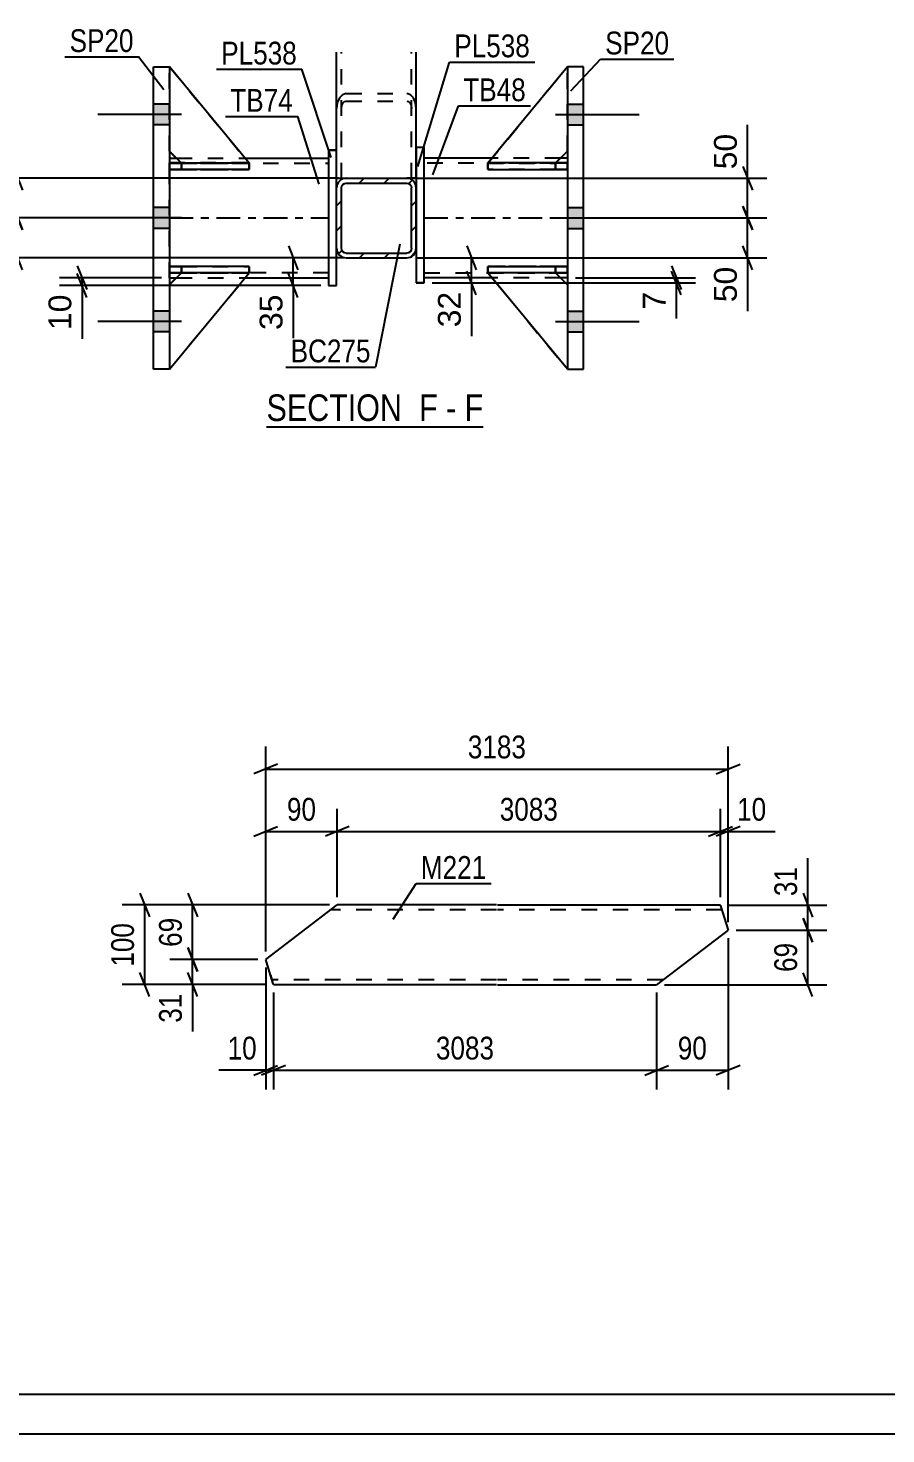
# Model space of a CAD drawing. Header units: millimetres. Extents: x 0 to 841, y 0 to 594.
# Drawn here: x 215.5 to 323.2, y 0 to 176.6 of the extents above; entities that cross this region are included whole.
import ezdxf

# ---------------------------------------------------------------- set-up
doc = ezdxf.new("R2010")
doc.units = ezdxf.units.MM
doc.linetypes.add('DXK_LINE_DOT2', pattern=[3.9198, 1.9599, -1.9599])
doc.linetypes.add('DXK_LINE_DOT3', pattern=[5.9187, 2.979, -0.9799, 0.9799, -0.9799])
doc.styles.add('Arial', font='ARIAL.TTF', dxfattribs={"height": 0.2})
doc.styles.add('Arial Narrow', font='ARIALN.TTF', dxfattribs={"height": 0.2})

# ---------------------------------------------------------------- blocks, each defined once
blk = doc.blocks.new('Unknown-318895815-1115')
at = {"color": 5, "linetype": 'Continuous'}
for p, q in [((5, 5), (836, 5)), ((0, 0), (841, 0))]:
    blk.add_line(p, q, dxfattribs=at)
blk = doc.blocks.new('Unknown-318895815-15 - 5476')
at = {"color": 6, "linetype": 'Continuous'}
blk.add_line((245.41, 126.49), (272.63, 126.49), dxfattribs=at)
at = {"color": 0, "linetype": 'Continuous'}
for points in [[(263.52, 127.24), (263.52, 130.74), (245.41, 130.74), (245.41, 127.24)], [(266.91, 127.24), (266.91, 130.74), (264.57, 130.74), (264.57, 127.24)], [(269.24, 127.24), (269.24, 130.74), (267.96, 130.74), (267.96, 127.24)], [(272.63, 127.24), (272.63, 130.74), (270.29, 130.74), (270.29, 127.24)]]:
    blk.add_wipeout(points, dxfattribs=at)
at = {"color": 7, "linetype": 'Continuous', "style": 'Arial Narrow'}
for s, p in [('SECTION ', (245.41, 127.24)), ('F', (264.57, 127.24)), ('F', (270.29, 127.24)), ('-', (267.96, 127.24))]:
    blk.add_text(s, height=3.34, dxfattribs=at).set_placement(p)
blk = doc.blocks.new('Part-318895815-5508 - 5476')
at = {"color": 7, "linetype": 'DXK_LINE_DOT2'}
for p, q in [((233.21, 159.65), (234.71, 159.65)), ((242.98, 159.65), (233.21, 159.65)), ((233.21, 159.65), (233.21, 159.65)), ((233.21, 159.65), (233.21, 158.85)), ((233.21, 159.65), (233.21, 158.85)), ((234.71, 159.65), (243.21, 159.65)), ((234.71, 159.65), (234.71, 158.85)), ((243.21, 159.65), (243.21, 158.85)), ((234.71, 158.85), (233.21, 158.85)), ((233.21, 158.85), (243.21, 158.85)), ((233.21, 158.85), (233.21, 158.85)), ((243.21, 158.85), (234.71, 158.85))]:
    blk.add_line(p, q, dxfattribs=at)
blk = doc.blocks.new('Part-318895815-5548 - 5476')
at = {"color": 2, "linetype": 'Continuous'}
for p, q in [((233.21, 158.85), (233.21, 159.65)), ((233.21, 159.65), (241.96, 159.65)), ((243.21, 159.65), (243.2, 159.65)), ((243.21, 158.85), (243.21, 159.65)), ((243.21, 158.85), (233.21, 158.85)), ((233.21, 158.85), (233.21, 158.85))]:
    blk.add_line(p, q, dxfattribs=at)
at = {"color": 7, "linetype": 'DXK_LINE_DOT2'}
for p, q in [((234.71, 159.65), (233.21, 159.65)), ((234.71, 158.85), (234.71, 159.65)), ((234.71, 159.65), (243.2, 159.65)), ((233.21, 158.85), (234.71, 158.85)), ((234.71, 158.85), (243.21, 158.85))]:
    blk.add_line(p, q, dxfattribs=at)
blk = doc.blocks.new('Part-318895815-5571 - 5476')
at = {"color": 2, "linetype": 'Continuous'}
for p, q in [((254.21, 161.25), (253.21, 161.25)), ((253.21, 161.25), (253.21, 144.25)), ((254.21, 156.53), (254.21, 161.25)), ((254.21, 144.25), (254.21, 148.94)), ((253.21, 144.25), (254.21, 144.25))]:
    blk.add_line(p, q, dxfattribs=at)
at = {"color": 7, "linetype": 'DXK_LINE_DOT2'}
for p, q in [((253.21, 161.25), (254.21, 161.25)), ((254.21, 148.94), (254.21, 156.53)), ((253.21, 144.25), (254.21, 144.25))]:
    blk.add_line(p, q, dxfattribs=at)
blk = doc.blocks.new('Part-318895815-5507 - 5476')
at = {"color": 2, "linetype": 'Continuous'}
for p, q in [((233.21, 145.85), (233.21, 146.65)), ((243.21, 146.65), (233.21, 146.65)), ((243.21, 145.85), (243.21, 146.65)), ((243.21, 145.85), (233.21, 145.85)), ((233.21, 145.85), (233.21, 145.85))]:
    blk.add_line(p, q, dxfattribs=at)
at = {"color": 7, "linetype": 'DXK_LINE_DOT2'}
for p, q in [((234.71, 146.65), (233.21, 146.65)), ((234.71, 145.85), (234.71, 146.65)), ((243.21, 146.65), (234.71, 146.65)), ((233.21, 145.85), (234.71, 145.85)), ((234.71, 145.85), (243.21, 145.85))]:
    blk.add_line(p, q, dxfattribs=at)
blk = doc.blocks.new('Part-318895815-5509 - 5476')
at = {"color": 7, "linetype": 'DXK_LINE_DOT2'}
for p, q in [((233.21, 146.65), (234.71, 146.65)), ((243.21, 146.65), (233.21, 146.65)), ((233.21, 146.65), (233.21, 146.65)), ((233.21, 146.65), (233.21, 145.85)), ((233.21, 146.65), (233.21, 145.85)), ((234.71, 146.65), (243.21, 146.65)), ((234.71, 146.65), (234.71, 145.85)), ((243.21, 146.65), (243.21, 145.85)), ((234.71, 145.85), (233.21, 145.85)), ((233.21, 145.85), (243.21, 145.85)), ((233.21, 145.85), (233.21, 145.85)), ((243.21, 145.85), (234.71, 145.85))]:
    blk.add_line(p, q, dxfattribs=at)
blk = doc.blocks.new('Part-318895815-5510 - 5476')
at = {"color": 7, "linetype": 'DXK_LINE_DOT2'}
for p, q in [((233.21, 161.14), (233.21, 171.75)), ((233.21, 171.75), (243.21, 159.64)), ((233.21, 171.75), (243.21, 159.64)), ((234.71, 159.64), (233.21, 161.14)), ((234.71, 159.64), (233.21, 161.14)), ((243.21, 159.64), (234.71, 159.64)), ((234.71, 159.64), (234.71, 159.64)), ((234.71, 159.64), (243.21, 159.64)), ((243.21, 159.64), (243.21, 159.64))]:
    blk.add_line(p, q, dxfattribs=at)
blk = doc.blocks.new('Part-318895815-5650 - 5476')
at = {"color": 2, "linetype": 'Continuous'}
for p, q in [((234.71, 145.84), (233.21, 144.34)), ((233.21, 133.75), (243.21, 145.84)), ((243.21, 145.84), (234.71, 145.84)), ((234.71, 145.84), (234.71, 145.84)), ((243.21, 145.84), (243.21, 145.84))]:
    blk.add_line(p, q, dxfattribs=at)
at = {"color": 7, "linetype": 'DXK_LINE_DOT2'}
for p, q in [((233.21, 144.34), (234.71, 145.84)), ((233.21, 133.75), (243.21, 145.84)), ((234.71, 145.84), (243.21, 145.84)), ((233.21, 144.34), (233.21, 133.75))]:
    blk.add_line(p, q, dxfattribs=at)
blk = doc.blocks.new('Part-318895815-5527 - 5476')
at = {"color": 7, "linetype": 'DXK_LINE_DOT2'}
for p, q in [((273.21, 145.85), (273.21, 146.65)), ((273.21, 146.65), (281.71, 146.65)), ((283.21, 146.65), (273.21, 146.65)), ((281.71, 145.85), (281.71, 146.65)), ((281.71, 146.65), (283.21, 146.65)), ((283.21, 145.85), (283.21, 146.65)), ((283.21, 145.85), (283.21, 146.65)), ((283.21, 146.65), (283.21, 146.65)), ((281.71, 145.85), (273.21, 145.85)), ((273.21, 145.85), (283.21, 145.85)), ((283.21, 145.85), (281.71, 145.85)), ((283.21, 145.85), (283.21, 145.85))]:
    blk.add_line(p, q, dxfattribs=at)
blk = doc.blocks.new('Part-318895815-5511 - 5476')
at = {"color": 2, "linetype": 'Continuous'}
for p, q in [((233.21, 171.75), (233.21, 171.75)), ((233.21, 171.75), (233.21, 171.74)), ((243.21, 159.64), (233.21, 171.75)), ((234.7, 159.65), (233.21, 161.14)), ((241.96, 159.64), (243.21, 159.64)), ((243.21, 159.64), (243.21, 159.64))]:
    blk.add_line(p, q, dxfattribs=at)
at = {"color": 7, "linetype": 'DXK_LINE_DOT2'}
for p, q in [((233.21, 171.75), (243.21, 159.64)), ((233.21, 161.14), (233.21, 171.74)), ((234.71, 159.64), (233.21, 161.14)), ((234.71, 159.64), (234.7, 159.65)), ((243.21, 159.64), (234.71, 159.64)), ((234.71, 159.64), (234.71, 159.64)), ((234.71, 159.64), (241.96, 159.64))]:
    blk.add_line(p, q, dxfattribs=at)
blk = doc.blocks.new('Part-318895815-5632 - 5476')
at = {"color": 2, "linetype": 'Continuous'}
for p, q in [((231.21, 133.74), (231.21, 171.74)), ((231.21, 171.74), (233.21, 171.74)), ((233.21, 171.74), (233.21, 133.74)), ((233.21, 133.74), (231.21, 133.74))]:
    blk.add_line(p, q, dxfattribs=at)
blk = doc.blocks.new('Part-318895815-5521 - 5476')
at = {"color": 2, "linetype": 'Continuous'}
for p, q in [((265.21, 161.58), (264.21, 161.58)), ((264.21, 161.58), (264.21, 144.58)), ((265.21, 144.58), (265.21, 161.58)), ((264.21, 144.58), (265.21, 144.58))]:
    blk.add_line(p, q, dxfattribs=at)
at = {"color": 7, "linetype": 'DXK_LINE_DOT2'}
for p, q in [((265.21, 161.58), (264.21, 161.58)), ((265.21, 144.58), (264.21, 144.58))]:
    blk.add_line(p, q, dxfattribs=at)
blk = doc.blocks.new('Part-318895815-5531 - 5476')
at = {"color": 2, "linetype": 'Continuous'}
for p, q in [((254.21, 161.25), (254.21, 173.57)), ((264.21, 157.73), (264.21, 173.57)), ((254.21, 157.73), (255.41, 157.73)), ((263.47, 157.73), (263.01, 157.73)), ((263.86, 157.73), (263.47, 157.73)), ((264.12, 157.73), (263.86, 157.73)), ((264.21, 157.73), (264.12, 157.73)), ((264.21, 157.73), (264.21, 157.73))]:
    blk.add_line(p, q, dxfattribs=at)
at = {"color": 7, "linetype": 'DXK_LINE_DOT2'}
for p, q in [((254.81, 157.73), (254.81, 173.57)), ((263.61, 157.73), (263.61, 173.57)), ((254.21, 157.73), (254.21, 161.25)), ((254.21, 157.73), (264.21, 157.73)), ((254.21, 157.73), (254.21, 157.73)), ((254.81, 157.73), (254.86, 157.73)), ((254.86, 157.73), (254.95, 157.73)), ((255.41, 157.73), (263.47, 157.73))]:
    blk.add_line(p, q, dxfattribs=at)
blk = doc.blocks.new('Part-318895815-5532 - 5476')
at = {"color": 7, "linetype": 'DXK_LINE_DOT2'}
for p, q in [((254.21, 157.73), (254.21, 173.57)), ((254.81, 157.73), (254.81, 173.57)), ((263.61, 157.73), (263.61, 173.57)), ((264.21, 157.73), (264.21, 173.57)), ((254.56, 167.82), (254.3, 167.21)), ((254.95, 168.22), (254.56, 167.82)), ((255.41, 168.36), (254.95, 168.22)), ((255.41, 168.36), (263.01, 168.36)), ((263.47, 168.22), (263.01, 168.36)), ((263.86, 167.82), (263.47, 168.22)), ((264.12, 167.21), (263.86, 167.82)), ((254.3, 167.21), (254.21, 166.5)), ((254.81, 166.5), (254.86, 166.86)), ((254.86, 166.86), (254.99, 167.16)), ((254.99, 167.16), (255.18, 167.36)), ((255.18, 167.36), (255.41, 167.43)), ((255.41, 167.43), (263.01, 167.43)), ((263.01, 167.43), (263.24, 167.36)), ((263.24, 167.36), (263.43, 167.16)), ((263.43, 167.16), (263.56, 166.86)), ((263.56, 166.86), (263.61, 166.5)), ((264.21, 166.5), (264.12, 167.21)), ((254.21, 157.73), (264.21, 157.73))]:
    blk.add_line(p, q, dxfattribs=at)
blk = doc.blocks.new('Part-318895815-5539 - 5476')
at = {"color": 7, "linetype": 'DXK_LINE_DOT2'}
for p, q in [((283.21, 171.75), (273.21, 159.64)), ((273.21, 159.64), (283.21, 171.75)), ((283.21, 161.14), (283.21, 171.75)), ((281.71, 159.64), (283.21, 161.14)), ((281.71, 159.64), (283.21, 161.14)), ((273.21, 159.64), (281.71, 159.64)), ((273.21, 159.64), (273.21, 159.64)), ((281.71, 159.64), (273.21, 159.64)), ((281.71, 159.64), (281.71, 159.64))]:
    blk.add_line(p, q, dxfattribs=at)
blk = doc.blocks.new('Part-318895815-5540 - 5476')
at = {"color": 2, "linetype": 'Continuous'}
for p, q in [((283.21, 171.75), (273.21, 159.64)), ((283.21, 171.74), (283.21, 171.75)), ((283.21, 171.75), (283.21, 171.75)), ((281.72, 159.65), (283.21, 161.14)), ((274.46, 159.64), (273.21, 159.64)), ((273.21, 159.64), (273.21, 159.64))]:
    blk.add_line(p, q, dxfattribs=at)
at = {"color": 7, "linetype": 'DXK_LINE_DOT2'}
for p, q in [((283.21, 171.75), (273.21, 159.64)), ((283.21, 161.14), (283.21, 171.74)), ((281.71, 159.64), (283.21, 161.14)), ((281.71, 159.64), (273.21, 159.64)), ((281.71, 159.64), (274.46, 159.64)), ((281.71, 159.64), (281.72, 159.65)), ((281.71, 159.64), (281.71, 159.64))]:
    blk.add_line(p, q, dxfattribs=at)
blk = doc.blocks.new('Part-318895815-5541 - 5476')
at = {"color": 7, "linetype": 'DXK_LINE_DOT2'}
for p, q in [((273.21, 145.84), (281.71, 145.84)), ((283.21, 133.75), (273.21, 145.84)), ((273.21, 145.84), (273.21, 145.84)), ((281.71, 145.84), (273.21, 145.84)), ((273.21, 145.84), (283.21, 133.75)), ((281.71, 145.84), (283.21, 144.34)), ((281.71, 145.84), (281.71, 145.84)), ((283.21, 144.34), (281.71, 145.84)), ((283.21, 144.34), (283.21, 133.75))]:
    blk.add_line(p, q, dxfattribs=at)
blk = doc.blocks.new('Part-318895815-5542 - 5476')
at = {"color": 2, "linetype": 'Continuous'}
for p, q in [((273.21, 145.84), (273.21, 145.84)), ((281.71, 145.84), (273.21, 145.84)), ((283.21, 133.75), (273.21, 145.84)), ((281.71, 145.84), (281.71, 145.84)), ((281.71, 145.84), (283.21, 144.34))]:
    blk.add_line(p, q, dxfattribs=at)
at = {"color": 7, "linetype": 'DXK_LINE_DOT2'}
for p, q in [((273.21, 145.84), (281.71, 145.84)), ((283.21, 133.75), (273.21, 145.84)), ((281.71, 145.84), (283.21, 144.34)), ((283.21, 144.34), (283.21, 133.75))]:
    blk.add_line(p, q, dxfattribs=at)
blk = doc.blocks.new('Part-318895815-5547 - 5476')
at = {"color": 2, "linetype": 'Continuous'}
for p, q in [((273.71, 160.24), (265.21, 160.24)), ((283.21, 160.24), (282.32, 160.24)), ((273.7, 145.24), (265.21, 145.24)), ((283.21, 145.24), (282.3, 145.24))]:
    blk.add_line(p, q, dxfattribs=at)
at = {"color": 7, "linetype": 'DXK_LINE_DOT2'}
for p, q in [((265.21, 145.24), (265.21, 160.24)), ((283.21, 159.64), (265.21, 159.64)), ((282.32, 160.24), (273.71, 160.24)), ((283.21, 160.24), (283.21, 145.24)), ((265.21, 145.84), (283.21, 145.84)), ((282.3, 145.24), (273.7, 145.24))]:
    blk.add_line(p, q, dxfattribs=at)
at = {"color": 7, "linetype": 'DXK_LINE_DOT3'}
blk.add_line((265.21, 152.74), (283.21, 152.74), dxfattribs=at)
blk = doc.blocks.new('Bolt-318895815-5554 - 5476')
at = {"linetype": 'Continuous'}
for points in [[(233.21, 164.44), (233.21, 167.04), (231.21, 167.04), (231.21, 164.44)], [(233.21, 164.44), (233.21, 167.04), (231.21, 167.04), (231.21, 164.44)], [(233.21, 164.44), (233.21, 167.04), (231.21, 167.04), (231.21, 164.44)], [(233.21, 151.44), (233.21, 154.04), (231.21, 154.04), (231.21, 151.44)], [(233.21, 151.44), (233.21, 154.04), (231.21, 154.04), (231.21, 151.44)], [(233.21, 138.44), (233.21, 141.04), (231.21, 141.04), (231.21, 138.44)], [(233.21, 138.44), (233.21, 141.04), (231.21, 141.04), (231.21, 138.44)], [(233.21, 138.44), (233.21, 141.04), (231.21, 141.04), (231.21, 138.44)]]:
    blk.add_hatch(color=1, dxfattribs=at).paths.add_polyline_path(points)
at = {"color": 1, "linetype": 'Continuous'}
for p, q in [((233.21, 167.04), (231.21, 167.04)), ((233.21, 167.04), (231.21, 167.04)), ((233.21, 167.04), (231.21, 167.04)), ((234.71, 165.74), (224.21, 165.74)), ((234.71, 165.74), (224.21, 165.74)), ((234.71, 165.74), (224.21, 165.74)), ((233.21, 164.44), (231.21, 164.44)), ((233.21, 164.44), (231.21, 164.44)), ((233.21, 164.44), (231.21, 164.44)), ((233.21, 154.04), (231.21, 154.04)), ((233.21, 154.04), (231.21, 154.04)), ((234.71, 152.74), (224.21, 152.74)), ((234.71, 152.74), (224.21, 152.74)), ((233.21, 151.44), (231.21, 151.44)), ((233.21, 151.44), (231.21, 151.44)), ((234.71, 139.74), (224.21, 139.74)), ((234.71, 139.74), (224.21, 139.74)), ((234.71, 139.74), (224.21, 139.74)), ((233.21, 141.04), (231.21, 141.04)), ((233.21, 141.04), (231.21, 141.04)), ((233.21, 141.04), (231.21, 141.04)), ((233.21, 138.44), (231.21, 138.44)), ((233.21, 138.44), (231.21, 138.44)), ((233.21, 138.44), (231.21, 138.44))]:
    blk.add_line(p, q, dxfattribs=at)
blk = doc.blocks.new('Bolt-318895815-5555 - 5476')
at = {"linetype": 'Continuous'}
for points in [[(285.21, 164.44), (285.21, 167.04), (283.21, 167.04), (283.21, 164.44)], [(285.21, 164.44), (285.21, 167.04), (283.21, 167.04), (283.21, 164.44)], [(285.21, 164.44), (285.21, 167.04), (283.21, 167.04), (283.21, 164.44)], [(285.21, 151.44), (285.21, 154.04), (283.21, 154.04), (283.21, 151.44)], [(285.21, 151.44), (285.21, 154.04), (283.21, 154.04), (283.21, 151.44)], [(285.21, 138.44), (285.21, 141.04), (283.21, 141.04), (283.21, 138.44)], [(285.21, 138.44), (285.21, 141.04), (283.21, 141.04), (283.21, 138.44)], [(285.21, 138.44), (285.21, 141.04), (283.21, 141.04), (283.21, 138.44)]]:
    blk.add_hatch(color=1, dxfattribs=at).paths.add_polyline_path(points)
at = {"color": 1, "linetype": 'Continuous'}
for p, q in [((283.21, 167.04), (285.21, 167.04)), ((283.21, 167.04), (285.21, 167.04)), ((283.21, 167.04), (285.21, 167.04)), ((281.71, 165.74), (292.21, 165.74)), ((281.71, 165.74), (292.21, 165.74)), ((281.71, 165.74), (292.21, 165.74)), ((283.21, 164.44), (285.21, 164.44)), ((283.21, 164.44), (285.21, 164.44)), ((283.21, 164.44), (285.21, 164.44)), ((283.21, 154.04), (285.21, 154.04)), ((283.21, 154.04), (285.21, 154.04)), ((281.71, 152.74), (292.21, 152.74)), ((281.71, 152.74), (292.21, 152.74)), ((283.21, 151.44), (285.21, 151.44)), ((283.21, 151.44), (285.21, 151.44)), ((281.71, 139.74), (292.21, 139.74)), ((281.71, 139.74), (292.21, 139.74)), ((281.71, 139.74), (292.21, 139.74)), ((283.21, 141.04), (285.21, 141.04)), ((283.21, 141.04), (285.21, 141.04)), ((283.21, 141.04), (285.21, 141.04)), ((283.21, 138.44), (285.21, 138.44)), ((283.21, 138.44), (285.21, 138.44)), ((283.21, 138.44), (285.21, 138.44))]:
    blk.add_line(p, q, dxfattribs=at)
blk = doc.blocks.new('Part-318895815-5657 - 5476')
at = {"color": 2, "linetype": 'Continuous'}
for p, q in [((273.21, 146.65), (283.21, 146.65)), ((273.21, 146.65), (273.21, 145.85)), ((283.21, 146.65), (283.21, 146.65)), ((283.21, 145.85), (283.21, 146.65)), ((283.21, 145.85), (273.21, 145.85))]:
    blk.add_line(p, q, dxfattribs=at)
at = {"color": 7, "linetype": 'DXK_LINE_DOT2'}
for p, q in [((281.71, 146.65), (273.21, 146.65)), ((283.21, 146.65), (281.71, 146.65)), ((281.71, 146.65), (281.71, 145.85)), ((283.21, 146.65), (283.21, 146.65)), ((273.21, 145.85), (281.71, 145.85)), ((281.71, 145.85), (283.21, 145.85))]:
    blk.add_line(p, q, dxfattribs=at)
blk = doc.blocks.new('Part-318895815-5576 - 5476')
at = {"linetype": 'Continuous'}
h = blk.add_hatch(dxfattribs=at)
h.set_pattern_fill('', scale=0.7, style=0, pattern_type=0)
h.set_pattern_definition([(45, (263.4688, 147.8259), (-1.57154, 1.57154), [])])
h.paths.add_polyline_path([(263.01, 147.73), (263.47, 147.83), (263.86, 148.09), (264.12, 148.48), (264.21, 148.93), (264.21, 156.53), (264.12, 156.99), (263.86, 157.38), (263.47, 157.64), (263.01, 157.73), (255.41, 157.73), (254.95, 157.64), (254.56, 157.38), (254.3, 156.99), (254.21, 156.53), (254.21, 148.93), (254.3, 148.48), (254.56, 148.09), (254.95, 147.83), (255.41, 147.73)])
h.paths.add_polyline_path([(255.41, 148.33), (255.18, 148.38), (254.99, 148.51), (254.86, 148.7), (254.81, 148.93), (254.81, 156.53), (254.86, 156.76), (254.99, 156.96), (255.18, 157.09), (255.41, 157.13), (263.01, 157.13), (263.24, 157.09), (263.43, 156.96), (263.56, 156.76), (263.61, 156.53), (263.61, 148.93), (263.56, 148.7), (263.43, 148.51), (263.24, 148.38), (263.01, 148.33)])
at = {"color": 2, "linetype": 'Continuous'}
for p, q in [((255.41, 157.73), (254.95, 157.64)), ((255.41, 157.73), (255.41, 157.73)), ((255.41, 157.73), (263.01, 157.73)), ((263.01, 157.73), (263.01, 157.73)), ((263.47, 157.64), (263.01, 157.73)), ((254.3, 156.99), (254.21, 156.53)), ((254.21, 156.53), (254.21, 156.53)), ((254.21, 148.93), (254.21, 156.53)), ((254.81, 156.53), (254.86, 156.76)), ((254.81, 156.53), (254.81, 156.53)), ((254.81, 148.93), (254.81, 156.53)), ((254.86, 156.76), (254.99, 156.96)), ((254.99, 156.96), (255.18, 157.09)), ((255.18, 157.09), (255.41, 157.13)), ((255.41, 157.13), (255.41, 157.13)), ((255.41, 157.13), (263.01, 157.13)), ((263.01, 157.13), (263.01, 157.13)), ((263.01, 157.13), (263.24, 157.09)), ((263.24, 157.09), (263.43, 156.96)), ((263.43, 156.96), (263.56, 156.76)), ((263.56, 156.76), (263.61, 156.53)), ((263.61, 156.53), (263.61, 156.53)), ((263.61, 148.93), (263.61, 156.53)), ((264.21, 156.53), (264.12, 156.99)), ((264.21, 156.53), (264.21, 156.53)), ((264.21, 148.93), (264.21, 156.53)), ((254.21, 148.93), (254.21, 148.93)), ((254.21, 148.93), (254.3, 148.48)), ((254.81, 148.93), (254.81, 148.93)), ((254.86, 148.7), (254.81, 148.93)), ((254.99, 148.51), (254.86, 148.7)), ((255.18, 148.38), (254.99, 148.51)), ((255.41, 148.33), (255.18, 148.38)), ((263.24, 148.38), (263.01, 148.33)), ((263.43, 148.51), (263.24, 148.38)), ((263.56, 148.7), (263.43, 148.51)), ((263.61, 148.93), (263.56, 148.7)), ((263.61, 148.93), (263.61, 148.93)), ((264.12, 148.48), (264.21, 148.93)), ((264.21, 148.93), (264.21, 148.93)), ((254.95, 147.83), (255.41, 147.73)), ((255.41, 148.33), (255.41, 148.33)), ((255.41, 148.33), (263.01, 148.33)), ((255.41, 147.73), (255.41, 147.73)), ((255.41, 147.73), (263.01, 147.73)), ((263.01, 148.33), (263.01, 148.33)), ((263.01, 147.73), (263.47, 147.83)), ((263.01, 147.73), (263.01, 147.73))]:
    blk.add_line(p, q, dxfattribs=at)
for centre, start, end in [((255.41, 156.53), 112.5, 157.5), ((263.01, 156.53), 22.5, 67.5), ((255.41, 148.93), 202.5, 247.5), ((263.01, 148.93), 292.5, 337.5)]:
    blk.add_arc(centre, 1.2, start, end, dxfattribs=at)
blk = doc.blocks.new('Part-318895815-5637 - 5476')
at = {"color": 2, "linetype": 'Continuous'}
for p, q in [((283.21, 171.74), (283.21, 133.74)), ((285.21, 171.74), (283.21, 171.74)), ((285.21, 133.74), (285.21, 171.74)), ((283.21, 133.74), (285.21, 133.74))]:
    blk.add_line(p, q, dxfattribs=at)
blk = doc.blocks.new('Part-318895815-5638 - 5476')
at = {"color": 7, "linetype": 'DXK_LINE_DOT2'}
for p, q in [((234.71, 145.84), (233.21, 144.34)), ((233.21, 133.75), (243.21, 145.84)), ((233.21, 144.34), (234.71, 145.84)), ((233.21, 133.75), (243.21, 145.84)), ((243.21, 145.84), (234.71, 145.84)), ((234.71, 145.84), (234.71, 145.84)), ((234.71, 145.84), (243.21, 145.84)), ((243.21, 145.84), (243.21, 145.84)), ((233.21, 144.34), (233.21, 133.75))]:
    blk.add_line(p, q, dxfattribs=at)
blk = doc.blocks.new('Part-318895815-5655 - 5476')
at = {"color": 2, "linetype": 'Continuous'}
for p, q in [((233.21, 160.24), (234.1, 160.24)), ((242.71, 160.24), (253.21, 160.24)), ((233.21, 145.24), (234.12, 145.24)), ((242.72, 145.24), (253.21, 145.24))]:
    blk.add_line(p, q, dxfattribs=at)
at = {"color": 7, "linetype": 'DXK_LINE_DOT2'}
for p, q in [((233.21, 145.24), (233.21, 160.24)), ((233.21, 159.64), (253.21, 159.64)), ((234.1, 160.24), (242.71, 160.24)), ((253.21, 160.24), (253.21, 145.24)), ((253.21, 145.84), (233.21, 145.84)), ((234.12, 145.24), (242.72, 145.24))]:
    blk.add_line(p, q, dxfattribs=at)
at = {"color": 7, "linetype": 'DXK_LINE_DOT3'}
blk.add_line((233.21, 152.74), (253.21, 152.74), dxfattribs=at)
blk = doc.blocks.new('Part-318895815-5656 - 5476')
at = {"color": 2, "linetype": 'Continuous'}
for p, q in [((273.22, 159.65), (273.21, 159.65)), ((273.21, 159.65), (273.21, 158.85)), ((283.21, 159.65), (274.46, 159.65)), ((283.21, 159.65), (283.21, 159.65)), ((283.21, 159.65), (283.21, 158.85)), ((273.21, 158.85), (283.21, 158.85))]:
    blk.add_line(p, q, dxfattribs=at)
at = {"color": 7, "linetype": 'DXK_LINE_DOT2'}
for p, q in [((274.46, 159.65), (273.22, 159.65)), ((281.71, 159.65), (273.22, 159.65)), ((281.71, 159.65), (283.21, 159.65)), ((281.71, 159.65), (281.71, 158.85)), ((283.21, 159.65), (283.21, 159.65)), ((273.21, 158.85), (281.71, 158.85)), ((281.71, 158.85), (283.21, 158.85))]:
    blk.add_line(p, q, dxfattribs=at)
blk = doc.blocks.new('Part-318895815-5658 - 5476')
at = {"color": 7, "linetype": 'DXK_LINE_DOT2'}
for p, q in [((273.21, 158.85), (273.21, 159.65)), ((273.21, 159.65), (281.71, 159.65)), ((283.21, 159.65), (273.21, 159.65)), ((281.71, 158.85), (281.71, 159.65)), ((281.71, 159.65), (283.21, 159.65)), ((283.21, 158.85), (283.21, 159.65)), ((283.21, 158.85), (283.21, 159.65)), ((283.21, 159.65), (283.21, 159.65)), ((281.71, 158.85), (273.21, 158.85)), ((273.21, 158.85), (283.21, 158.85)), ((283.21, 158.85), (281.71, 158.85)), ((283.21, 158.85), (283.21, 158.85))]:
    blk.add_line(p, q, dxfattribs=at)
blk = doc.blocks.new('Part-318895815-5874 - 5868')
at = {"color": 2, "linetype": 'Continuous'}
for p, q in [((245.3, 59.58), (254.3, 66.44)), ((274.3, 66.44), (254.3, 66.44)), ((302.41, 66.43), (274.4, 66.43)), ((302.41, 66.43), (302.44, 66.34)), ((302.44, 66.34), (303.39, 63.29)), ((303.39, 63.29), (294.4, 56.43)), ((245.91, 57.64), (245.3, 59.58)), ((246.25, 56.53), (245.91, 57.64)), ((246.28, 56.44), (246.25, 56.53)), ((246.28, 56.44), (274.3, 56.44)), ((274.4, 56.43), (294.4, 56.43))]:
    blk.add_line(p, q, dxfattribs=at)
at = {"color": 7, "linetype": 'DXK_LINE_DOT2'}
for p, q in [((274.3, 65.84), (253.51, 65.84)), ((302.6, 65.83), (274.4, 65.83)), ((245.91, 57.64), (246.17, 56.79)), ((274.3, 57.04), (246.1, 57.04)), ((295.18, 57.03), (274.4, 57.03))]:
    blk.add_line(p, q, dxfattribs=at)
blk = doc.blocks.new('StraightDimension-318895815-5756 - 5476')
at = {"color": 7, "linetype": 'Continuous'}
for p, q in [((270.55, 149.23), (271.75, 146.23)), ((264.23, 147.73), (273.55, 147.73)), ((271.15, 144.58), (271.15, 147.73)), ((271.75, 143.08), (270.55, 146.08)), ((266.21, 144.58), (273.55, 144.58))]:
    blk.add_line(p, q, dxfattribs=at)
at = {"color": 0}
blk.add_wipeout([(270.4, 144.06), (266.2, 144.06), (266.2, 138.41), (270.4, 138.41)], dxfattribs=at)
at = {"color": 7, "linetype": 'Continuous'}
blk.add_line((271.15, 144.58), (271.15, 137.88), dxfattribs=at)
blk.add_line((271.15, 144.58), (271.15, 137.88), dxfattribs=at)
at = {"color": 3, "style": 'Arial'}
blk.add_text('32', height=2.865, rotation=90.0002, dxfattribs=at).set_placement((269.8, 139.01))
blk = doc.blocks.new('StraightDimension-318895815-5734 - 5476')
at = {"color": 7, "linetype": 'Continuous'}
for p, q in [((221.64, 146.74), (222.84, 143.74)), ((232.21, 145.24), (219.39, 145.24)), ((222.84, 142.75), (221.64, 145.75)), ((222.24, 144.25), (222.24, 145.24)), ((252.21, 144.25), (219.39, 144.25))]:
    blk.add_line(p, q, dxfattribs=at)
at = {"color": 0}
blk.add_wipeout([(221.49, 143.72), (217.29, 143.72), (217.29, 138.07), (221.49, 138.07)], dxfattribs=at)
at = {"color": 7, "linetype": 'Continuous'}
blk.add_line((222.24, 144.25), (222.24, 137.55), dxfattribs=at)
blk.add_line((222.24, 144.25), (222.24, 137.55), dxfattribs=at)
at = {"color": 3, "style": 'Arial'}
blk.add_text('10', height=2.865, rotation=90.0002, dxfattribs=at).set_placement((220.89, 138.67))
blk = doc.blocks.new('StraightDimension-318895815-5723 - 5476')
at = {"color": 7, "linetype": 'Continuous'}
for p, q in [((248.16, 149.23), (249.36, 146.23)), ((255.2, 147.73), (245.91, 147.73)), ((248.76, 144.25), (248.76, 147.73)), ((249.36, 142.75), (248.16, 145.75)), ((252.21, 144.25), (245.91, 144.25))]:
    blk.add_line(p, q, dxfattribs=at)
at = {"color": 0}
blk.add_wipeout([(248.01, 143.72), (243.81, 143.72), (243.81, 138.07), (248.01, 138.07)], dxfattribs=at)
at = {"color": 7, "linetype": 'Continuous'}
blk.add_line((248.76, 144.25), (248.76, 137.55), dxfattribs=at)
blk.add_line((248.76, 144.25), (248.76, 137.55), dxfattribs=at)
at = {"color": 3, "style": 'Arial'}
blk.add_text('35', height=2.865, rotation=90.0002, dxfattribs=at).set_placement((247.41, 138.67))
blk = doc.blocks.new('StraightDimension-318895815-5667 - 5476')
at = {"color": 7, "linetype": 'Continuous'}
for p, q in [((305.22, 154.24), (306.42, 151.24)), ((286.21, 152.74), (308.22, 152.74)), ((305.82, 147.73), (305.82, 152.74)), ((306.42, 146.23), (305.22, 149.23)), ((264.82, 147.73), (308.22, 147.73))]:
    blk.add_line(p, q, dxfattribs=at)
at = {"color": 0}
blk.add_wipeout([(305.07, 147.21), (300.87, 147.21), (300.87, 141.56), (305.07, 141.56)], dxfattribs=at)
at = {"color": 7, "linetype": 'Continuous'}
blk.add_line((305.82, 147.73), (305.82, 141.03), dxfattribs=at)
blk.add_line((305.82, 147.73), (305.82, 141.03), dxfattribs=at)
at = {"color": 3, "style": 'Arial'}
blk.add_text('50', height=2.865, rotation=90.0002, dxfattribs=at).set_placement((304.47, 142.16))
blk = doc.blocks.new('StraightDimension-318895815-5680 - 5476')
at = {"color": 7, "linetype": 'Continuous'}
for p, q in [((305.22, 159.23), (306.42, 156.23)), ((263.9, 157.73), (308.22, 157.73)), ((305.82, 152.74), (305.82, 157.73)), ((306.42, 151.24), (305.22, 154.24)), ((286.21, 152.74), (308.22, 152.74))]:
    blk.add_line(p, q, dxfattribs=at)
at = {"color": 0}
blk.add_wipeout([(305.07, 163.9), (300.87, 163.9), (300.87, 158.26), (305.07, 158.26)], dxfattribs=at)
at = {"color": 7, "linetype": 'Continuous'}
blk.add_line((305.82, 157.73), (305.82, 164.43), dxfattribs=at)
blk.add_line((305.82, 157.73), (305.82, 164.43), dxfattribs=at)
at = {"color": 3, "style": 'Arial'}
blk.add_text('50', height=2.865, rotation=90.0002, dxfattribs=at).set_placement((304.47, 158.86))
blk = doc.blocks.new('StraightDimension-318895815-5695 - 5476')
at = {"color": 7, "linetype": 'Continuous'}
for p, q in [((213.57, 154.24), (214.77, 151.24)), ((230.21, 152.74), (211.32, 152.74)), ((214.17, 147.73), (214.17, 152.74)), ((214.77, 146.23), (213.57, 149.23)), ((253.95, 147.73), (211.32, 147.73))]:
    blk.add_line(p, q, dxfattribs=at)
at = {"color": 0}
blk.add_wipeout([(213.42, 147.21), (209.22, 147.21), (209.22, 141.56), (213.42, 141.56)], dxfattribs=at)
at = {"color": 7, "linetype": 'Continuous'}
blk.add_line((214.17, 147.73), (214.17, 141.03), dxfattribs=at)
blk.add_line((214.17, 147.73), (214.17, 141.03), dxfattribs=at)
at = {"color": 3, "style": 'Arial'}
blk.add_text('50', height=2.865, rotation=90.0002, dxfattribs=at).set_placement((212.82, 142.16))
blk = doc.blocks.new('StraightDimension-318895815-5708 - 5476')
at = {"color": 7, "linetype": 'Continuous'}
for p, q in [((213.57, 159.23), (214.77, 156.23)), ((254.45, 157.73), (211.32, 157.73)), ((214.17, 152.74), (214.17, 157.73)), ((214.77, 151.24), (213.57, 154.24)), ((230.21, 152.74), (211.32, 152.74))]:
    blk.add_line(p, q, dxfattribs=at)
at = {"color": 0}
blk.add_wipeout([(213.42, 163.9), (209.22, 163.9), (209.22, 158.26), (213.42, 158.26)], dxfattribs=at)
at = {"color": 7, "linetype": 'Continuous'}
blk.add_line((214.17, 157.73), (214.17, 164.43), dxfattribs=at)
blk.add_line((214.17, 157.73), (214.17, 164.43), dxfattribs=at)
at = {"color": 3, "style": 'Arial'}
blk.add_text('50', height=2.865, rotation=90.0002, dxfattribs=at).set_placement((212.82, 158.86))
blk = doc.blocks.new('StraightDimension-318895815-5745 - 5476')
at = {"color": 7, "linetype": 'Continuous'}
for p, q in [((296.27, 146.74), (297.47, 143.74)), ((284.21, 145.24), (299.27, 145.24)), ((297.47, 143.08), (296.27, 146.08)), ((296.87, 144.58), (296.87, 145.24)), ((266.21, 144.58), (299.27, 144.58))]:
    blk.add_line(p, q, dxfattribs=at)
at = {"color": 0}
blk.add_wipeout([(296.12, 144.06), (291.92, 144.06), (291.92, 140.63), (296.12, 140.63)], dxfattribs=at)
at = {"color": 7, "linetype": 'Continuous'}
blk.add_line((296.87, 144.58), (296.87, 140.11), dxfattribs=at)
blk.add_line((296.87, 144.58), (296.87, 140.11), dxfattribs=at)
at = {"color": 3, "style": 'Arial'}
blk.add_text('7', height=2.87, rotation=90.0002, dxfattribs=at).set_placement((295.52, 141.23))
blk = doc.blocks.new('StraightDimension-318895815-18544 - 5868')
at = {"color": 7, "linetype": 'Continuous'}
for p, q in [((303.39, 62.29), (303.39, 43.28)), ((294.4, 55.43), (294.4, 43.28)), ((292.9, 45.08), (295.9, 46.28)), ((304.89, 46.28), (301.89, 45.08)), ((294.4, 45.68), (303.39, 45.68))]:
    blk.add_line(p, q, dxfattribs=at)
at = {"color": 0}
blk.add_wipeout([(301.32, 46.43), (301.32, 50.63), (296.46, 50.63), (296.46, 46.43)], dxfattribs=at)
at = {"color": 3, "style": 'Arial Narrow'}
blk.add_text('90', height=2.863, dxfattribs=at).set_placement((297.06, 47.03))
blk = doc.blocks.new('StraightDimension-318895815-18456 - 5868')
at = {"color": 7, "linetype": 'Continuous'}
for p, q in [((254.3, 67.44), (254.3, 78.53)), ((302.41, 67.43), (302.41, 78.53)), ((255.8, 76.28), (252.8, 75.08)), ((300.91, 75.08), (303.91, 76.28)), ((254.3, 75.68), (302.41, 75.68))]:
    blk.add_line(p, q, dxfattribs=at)
at = {"color": 0}
blk.add_wipeout([(282.61, 76.43), (282.61, 80.63), (274.1, 80.63), (274.1, 76.43)], dxfattribs=at)
at = {"color": 3, "style": 'Arial Narrow'}
blk.add_text('3083', height=2.863, dxfattribs=at).set_placement((274.7, 77.03))
blk = doc.blocks.new('StraightDimension-318895815-18443 - 5868')
at = {"color": 7, "linetype": 'Continuous'}
for p, q in [((245.3, 60.58), (245.3, 86.36)), ((303.39, 64.29), (303.39, 86.36)), ((246.8, 84.11), (243.8, 82.91)), ((245.3, 83.51), (303.39, 83.51)), ((301.89, 82.91), (304.89, 84.11))]:
    blk.add_line(p, q, dxfattribs=at)
at = {"color": 0}
blk.add_wipeout([(278.6, 84.26), (278.6, 88.46), (270.09, 88.46), (270.09, 84.26)], dxfattribs=at)
at = {"color": 3, "style": 'Arial Narrow'}
blk.add_text('3183', height=2.863, dxfattribs=at).set_placement((270.69, 84.86))
blk = doc.blocks.new('StraightDimension-318895815-18455 - 5868')
at = {"color": 7, "linetype": 'Continuous'}
for p, q in [((302.41, 67.43), (302.41, 78.53)), ((303.39, 64.29), (303.39, 78.53)), ((300.91, 75.08), (303.91, 76.28)), ((304.89, 76.28), (301.89, 75.08)), ((302.41, 75.68), (303.39, 75.68))]:
    blk.add_line(p, q, dxfattribs=at)
at = {"color": 0}
blk.add_wipeout([(308.77, 76.43), (308.77, 80.63), (303.91, 80.63), (303.91, 76.43)], dxfattribs=at)
at = {"color": 7, "linetype": 'Continuous'}
blk.add_line((303.39, 75.68), (309.3, 75.68), dxfattribs=at)
blk.add_line((303.39, 75.68), (309.3, 75.68), dxfattribs=at)
at = {"color": 3, "style": 'Arial Narrow'}
blk.add_text('10', height=2.863, dxfattribs=at).set_placement((304.51, 77.03))
blk = doc.blocks.new('StraightDimension-318895815-18545 - 5868')
at = {"color": 7, "linetype": 'Continuous'}
for p, q in [((246.28, 55.44), (246.28, 43.28)), ((294.4, 55.43), (294.4, 43.28)), ((247.78, 46.28), (244.78, 45.08)), ((292.9, 45.08), (295.9, 46.28)), ((246.28, 45.68), (294.4, 45.68))]:
    blk.add_line(p, q, dxfattribs=at)
at = {"color": 0}
blk.add_wipeout([(274.59, 46.43), (274.59, 50.63), (266.08, 50.63), (266.08, 46.43)], dxfattribs=at)
at = {"color": 3, "style": 'Arial Narrow'}
blk.add_text('3083', height=2.863, dxfattribs=at).set_placement((266.68, 47.03))
blk = doc.blocks.new('StraightDimension-318895815-18457 - 5868')
at = {"color": 7, "linetype": 'Continuous'}
for p, q in [((245.3, 60.58), (245.3, 78.53)), ((254.3, 67.44), (254.3, 78.53)), ((243.8, 75.08), (246.8, 76.28)), ((255.8, 76.28), (252.8, 75.08)), ((245.3, 75.68), (254.3, 75.68))]:
    blk.add_line(p, q, dxfattribs=at)
at = {"color": 0}
blk.add_wipeout([(252.23, 76.43), (252.23, 80.63), (247.37, 80.63), (247.37, 76.43)], dxfattribs=at)
at = {"color": 3, "style": 'Arial Narrow'}
blk.add_text('90', height=2.863, dxfattribs=at).set_placement((247.97, 77.03))
blk = doc.blocks.new('StraightDimension-318895815-18546 - 5868')
at = {"color": 7, "linetype": 'Continuous'}
for p, q in [((245.3, 58.58), (245.3, 43.28)), ((246.28, 55.44), (246.28, 43.28)), ((243.8, 45.08), (246.8, 46.28)), ((247.78, 46.28), (244.78, 45.08)), ((245.3, 45.68), (246.28, 45.68))]:
    blk.add_line(p, q, dxfattribs=at)
at = {"color": 0}
blk.add_wipeout([(244.78, 46.43), (244.78, 50.63), (239.92, 50.63), (239.92, 46.43)], dxfattribs=at)
at = {"color": 7, "linetype": 'Continuous'}
blk.add_line((245.3, 45.68), (239.4, 45.68), dxfattribs=at)
blk.add_line((245.3, 45.68), (239.4, 45.68), dxfattribs=at)
at = {"color": 3, "style": 'Arial Narrow'}
blk.add_text('10', height=2.863, dxfattribs=at).set_placement((240.52, 47.03))
blk = doc.blocks.new('StraightDimension-318895815-18595 - 5868')
at = {"color": 7, "linetype": 'Continuous'}
for p, q in [((229.51, 67.94), (230.71, 64.94)), ((253.3, 66.44), (227.26, 66.44)), ((230.11, 56.44), (230.11, 66.44)), ((230.71, 54.94), (229.51, 57.94)), ((245.28, 56.44), (227.26, 56.44))]:
    blk.add_line(p, q, dxfattribs=at)
at = {"color": 0}
blk.add_wipeout([(229.36, 64.78), (225.16, 64.78), (225.16, 58.09), (229.36, 58.09)], dxfattribs=at)
at = {"color": 3, "style": 'Arial Narrow'}
blk.add_text('100', height=2.863, rotation=90.0002, dxfattribs=at).set_placement((228.76, 58.69))
blk = doc.blocks.new('StraightDimension-318895815-18619 - 5868')
at = {"color": 7, "linetype": 'Continuous'}
for p, q in [((235.52, 67.94), (236.72, 64.94)), ((253.3, 66.44), (233.27, 66.44)), ((236.12, 59.58), (236.12, 66.44)), ((236.72, 58.08), (235.52, 61.08)), ((244.3, 59.58), (233.27, 59.58))]:
    blk.add_line(p, q, dxfattribs=at)
at = {"color": 0}
blk.add_wipeout([(235.37, 65.44), (231.17, 65.44), (231.17, 60.58), (235.37, 60.58)], dxfattribs=at)
at = {"color": 3, "style": 'Arial Narrow'}
blk.add_text('69', height=2.863, rotation=90.0002, dxfattribs=at).set_placement((234.77, 61.18))
blk = doc.blocks.new('StraightDimension-318895815-18620 - 5868')
at = {"color": 7, "linetype": 'Continuous'}
for p, q in [((235.52, 61.08), (236.72, 58.08)), ((244.3, 59.58), (233.27, 59.58)), ((236.12, 56.44), (236.12, 59.58)), ((236.72, 54.94), (235.52, 57.94)), ((245.28, 56.44), (233.27, 56.44))]:
    blk.add_line(p, q, dxfattribs=at)
at = {"color": 0}
blk.add_wipeout([(235.37, 55.91), (231.17, 55.91), (231.17, 51.05), (235.37, 51.05)], dxfattribs=at)
at = {"color": 7, "linetype": 'Continuous'}
blk.add_line((236.12, 56.44), (236.12, 50.53), dxfattribs=at)
blk.add_line((236.12, 56.44), (236.12, 50.53), dxfattribs=at)
at = {"color": 3, "style": 'Arial Narrow'}
blk.add_text('31', height=2.863, rotation=90.0002, dxfattribs=at).set_placement((234.77, 51.65))
blk = doc.blocks.new('StraightDimension-318895815-18656 - 5868')
at = {"color": 7, "linetype": 'Continuous'}
for p, q in [((312.79, 67.93), (313.99, 64.93)), ((303.41, 66.43), (315.79, 66.43)), ((313.39, 63.29), (313.39, 66.43)), ((313.99, 61.79), (312.79, 64.79)), ((304.39, 63.29), (315.79, 63.29))]:
    blk.add_line(p, q, dxfattribs=at)
at = {"color": 0}
blk.add_wipeout([(312.64, 71.82), (308.44, 71.82), (308.44, 66.96), (312.64, 66.96)], dxfattribs=at)
at = {"color": 7, "linetype": 'Continuous'}
blk.add_line((313.39, 66.43), (313.39, 72.34), dxfattribs=at)
blk.add_line((313.39, 66.43), (313.39, 72.34), dxfattribs=at)
at = {"color": 3, "style": 'Arial Narrow'}
blk.add_text('31', height=2.863, rotation=90.0002, dxfattribs=at).set_placement((312.04, 67.56))
blk = doc.blocks.new('StraightDimension-318895815-18657 - 5868')
at = {"color": 7, "linetype": 'Continuous'}
for p, q in [((312.79, 64.79), (313.99, 61.79)), ((304.39, 63.29), (315.79, 63.29)), ((313.39, 56.43), (313.39, 63.29)), ((313.99, 54.93), (312.79, 57.93)), ((295.4, 56.43), (315.79, 56.43))]:
    blk.add_line(p, q, dxfattribs=at)
at = {"color": 0}
blk.add_wipeout([(312.64, 62.29), (308.44, 62.29), (308.44, 57.43), (312.64, 57.43)], dxfattribs=at)
at = {"color": 3, "style": 'Arial Narrow'}
blk.add_text('69', height=2.863, rotation=90.0002, dxfattribs=at).set_placement((312.04, 58.03))
blk = doc.blocks.new('Mark-318895815-5572 - 5476')
at = {"color": 0}
blk.add_wipeout([(258.49, 134.61), (258.49, 137.61), (248.44, 137.61), (248.44, 134.61)], dxfattribs=at)
blk.add_wipeout([(258.49, 134.61), (258.49, 137.61), (248.44, 137.61), (248.44, 134.61)], dxfattribs=at)
at = {"color": 30, "linetype": 'Continuous'}
for p in [(262.16, 149.45), (247.84, 134.01)]:
    blk.add_line(p, (259.09, 134.01), dxfattribs=at)
at = {"color": 3, "style": 'Arial Narrow'}
blk.add_text('BC275', height=2.863, dxfattribs=at).set_placement((248.44, 134.61))
blk = doc.blocks.new('Mark-318895815-5517 - 5476')
at = {"color": 0}
blk.add_wipeout([(278.49, 172.93), (278.49, 175.93), (268.99, 175.93), (268.99, 172.93)], dxfattribs=at)
blk.add_wipeout([(278.49, 172.93), (278.49, 175.93), (268.99, 175.93), (268.99, 172.93)], dxfattribs=at)
at = {"color": 30, "linetype": 'Continuous'}
for p, q in [((264.42, 159.19), (268.39, 172.33)), ((268.39, 172.33), (279.09, 172.33))]:
    blk.add_line(p, q, dxfattribs=at)
at = {"color": 3, "style": 'Arial Narrow'}
blk.add_text('PL538', height=2.863, dxfattribs=at).set_placement((268.99, 172.93))
blk = doc.blocks.new('Mark-318895815-5543 - 5476')
at = {"color": 0}
blk.add_wipeout([(277.98, 167.41), (277.98, 170.41), (270.12, 170.41), (270.12, 167.41)], dxfattribs=at)
blk.add_wipeout([(277.98, 167.41), (277.98, 170.41), (270.12, 170.41), (270.12, 167.41)], dxfattribs=at)
at = {"color": 30, "linetype": 'Continuous'}
for p, q in [((266.29, 158.17), (269.52, 166.81)), ((269.52, 166.81), (278.58, 166.81))]:
    blk.add_line(p, q, dxfattribs=at)
at = {"color": 3, "style": 'Arial Narrow'}
blk.add_text('TB48', height=2.863, dxfattribs=at).set_placement((270.12, 167.41))
blk = doc.blocks.new('Mark-318895815-5567 - 5476')
at = {"color": 0}
blk.add_wipeout([(249.23, 172.02), (249.23, 175.02), (239.72, 175.02), (239.72, 172.02)], dxfattribs=at)
blk.add_wipeout([(249.23, 172.02), (249.23, 175.02), (239.72, 175.02), (239.72, 172.02)], dxfattribs=at)
at = {"color": 30, "linetype": 'Continuous'}
for p in [(239.12, 171.42), (253.51, 160.34)]:
    blk.add_line(p, (249.83, 171.42), dxfattribs=at)
at = {"color": 3, "style": 'Arial Narrow'}
blk.add_text('PL538', height=2.863, dxfattribs=at).set_placement((239.72, 172.02))
blk = doc.blocks.new('Mark-318895815-5628 - 5476')
at = {"color": 0}
blk.add_wipeout([(228.72, 173.59), (228.72, 176.59), (220.68, 176.59), (220.68, 173.59)], dxfattribs=at)
blk.add_wipeout([(228.72, 173.59), (228.72, 176.59), (220.68, 176.59), (220.68, 173.59)], dxfattribs=at)
at = {"color": 30, "linetype": 'Continuous'}
for p in [(220.08, 172.99), (232.5, 168.84)]:
    blk.add_line(p, (229.32, 172.99), dxfattribs=at)
at = {"color": 3, "style": 'Arial Narrow'}
blk.add_text('SP20', height=2.863, dxfattribs=at).set_placement((220.68, 173.59))
blk = doc.blocks.new('Mark-318895815-5633 - 5476')
at = {"color": 0}
blk.add_wipeout([(295.98, 173.29), (295.98, 176.29), (287.94, 176.29), (287.94, 173.29)], dxfattribs=at)
blk.add_wipeout([(295.98, 173.29), (295.98, 176.29), (287.94, 176.29), (287.94, 173.29)], dxfattribs=at)
at = {"color": 30, "linetype": 'Continuous'}
for p, q in [((283.64, 168.72), (287.34, 172.69)), ((287.34, 172.69), (296.58, 172.69))]:
    blk.add_line(p, q, dxfattribs=at)
at = {"color": 3, "style": 'Arial Narrow'}
blk.add_text('SP20', height=2.863, dxfattribs=at).set_placement((287.94, 173.29))
blk = doc.blocks.new('Mark-318895815-5651 - 5476')
at = {"color": 0}
blk.add_wipeout([(248.72, 166.08), (248.72, 169.08), (240.86, 169.08), (240.86, 166.08)], dxfattribs=at)
blk.add_wipeout([(248.72, 166.08), (248.72, 169.08), (240.86, 169.08), (240.86, 166.08)], dxfattribs=at)
at = {"color": 30, "linetype": 'Continuous'}
for p in [(240.26, 165.48), (252.02, 156.98)]:
    blk.add_line(p, (249.32, 165.48), dxfattribs=at)
at = {"color": 3, "style": 'Arial Narrow'}
blk.add_text('TB74', height=2.863, dxfattribs=at).set_placement((240.86, 166.08))
blk = doc.blocks.new('Mark-318895815-5870 - 5868')
at = {"color": 0}
blk.add_wipeout([(273.01, 69.72), (273.01, 72.72), (264.79, 72.72), (264.79, 69.72)], dxfattribs=at)
blk.add_wipeout([(273.01, 69.72), (273.01, 72.72), (264.79, 72.72), (264.79, 69.72)], dxfattribs=at)
at = {"color": 30, "linetype": 'Continuous'}
for p, q in [((261.3, 64.67), (264.19, 69.12)), ((264.19, 69.12), (273.61, 69.12))]:
    blk.add_line(p, q, dxfattribs=at)
at = {"color": 3, "style": 'Arial Narrow'}
blk.add_text('M221', height=2.863, dxfattribs=at).set_placement((264.79, 69.72))

msp = doc.modelspace()

# ---------------------------------------------------------------- block references
for name in ['Unknown-318895815-1115', 'Part-318895815-5531 - 5476', 'Part-318895815-5532 - 5476', 'Part-318895815-5632 - 5476', 'Part-318895815-5510 - 5476', 'Part-318895815-5511 - 5476', 'Part-318895815-5539 - 5476', 'Part-318895815-5540 - 5476', 'Part-318895815-5637 - 5476', 'Bolt-318895815-5554 - 5476', 'Bolt-318895815-5555 - 5476', 'Part-318895815-5571 - 5476', 'Part-318895815-5521 - 5476', 'Part-318895815-5655 - 5476', 'Part-318895815-5508 - 5476', 'Part-318895815-5548 - 5476', 'Part-318895815-5547 - 5476', 'Part-318895815-5656 - 5476', 'Part-318895815-5658 - 5476', 'Part-318895815-5576 - 5476', 'Part-318895815-5507 - 5476', 'Part-318895815-5509 - 5476', 'Part-318895815-5527 - 5476', 'Part-318895815-5657 - 5476', 'Part-318895815-5650 - 5476', 'Part-318895815-5638 - 5476', 'Part-318895815-5541 - 5476', 'Part-318895815-5542 - 5476', 'Part-318895815-5874 - 5868']:
    msp.add_blockref(name, (0, 0))

# ---------------------------------------------------------------- next in the draw order: block references
for name in ['Mark-318895815-5628 - 5476', 'Mark-318895815-5633 - 5476', 'StraightDimension-318895815-5756 - 5476', 'StraightDimension-318895815-5734 - 5476', 'Unknown-318895815-15 - 5476', 'StraightDimension-318895815-18456 - 5868', 'StraightDimension-318895815-18544 - 5868']:
    msp.add_blockref(name, (0, 0))

# ---------------------------------------------------------------- next in the draw order: block references
for name in ['StraightDimension-318895815-5667 - 5476', 'StraightDimension-318895815-5723 - 5476', 'StraightDimension-318895815-18443 - 5868', 'StraightDimension-318895815-18545 - 5868']:
    msp.add_blockref(name, (0, 0))

# ---------------------------------------------------------------- next in the draw order: block references
for name in ['StraightDimension-318895815-5680 - 5476', 'StraightDimension-318895815-5695 - 5476', 'StraightDimension-318895815-5745 - 5476', 'StraightDimension-318895815-18457 - 5868', 'StraightDimension-318895815-18455 - 5868', 'Mark-318895815-5870 - 5868', 'StraightDimension-318895815-18546 - 5868']:
    msp.add_blockref(name, (0, 0))

# ---------------------------------------------------------------- next in the draw order: block references
for name in ['Mark-318895815-5517 - 5476', 'StraightDimension-318895815-5708 - 5476', 'Mark-318895815-5572 - 5476', 'StraightDimension-318895815-18656 - 5868', 'StraightDimension-318895815-18595 - 5868']:
    msp.add_blockref(name, (0, 0))

# ---------------------------------------------------------------- next in the draw order: block references
for name in ['Mark-318895815-5567 - 5476', 'Mark-318895815-5543 - 5476', 'StraightDimension-318895815-18619 - 5868', 'StraightDimension-318895815-18657 - 5868']:
    msp.add_blockref(name, (0, 0))

# ---------------------------------------------------------------- next in the draw order: block references
for name in ['Mark-318895815-5651 - 5476', 'StraightDimension-318895815-18620 - 5868']:
    msp.add_blockref(name, (0, 0))

doc.saveas('drawing.dxf')
